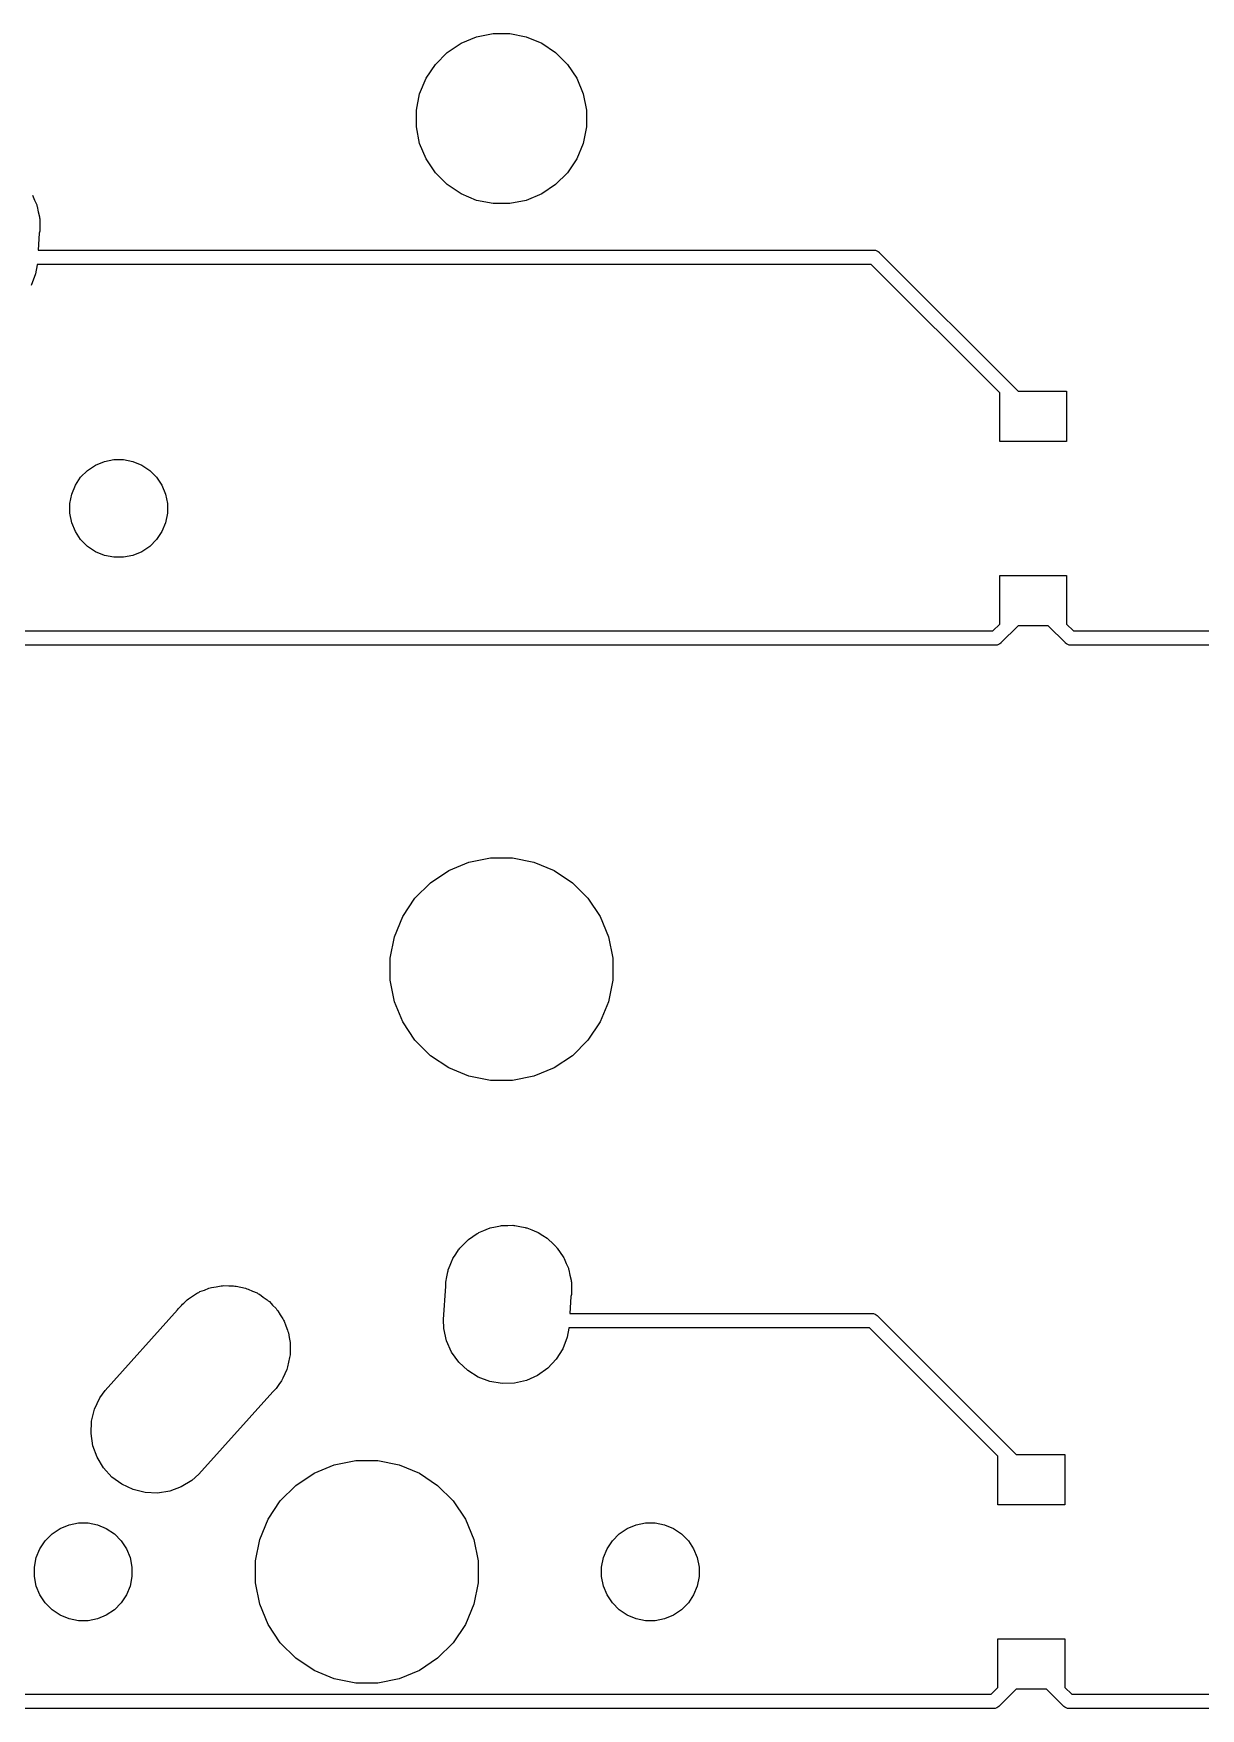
# Model space of a CAD drawing. Extents: x -26.1 to -7.5, y -7.6 to -2.3.
# Drawn here: x -20.545 to -19.722, y -6.566 to -5.385 of the extents above; entities that cross this region are included whole.
import ezdxf

# ---------------------------------------------------------------- set-up
doc = ezdxf.new("R2010")
doc.units = 0
doc.header["$MEASUREMENT"] = 0
doc.layers.add('BLACK', color=7, linetype='CONTINUOUS')

msp = doc.modelspace()

# ---------------------------------------------------------------- linework, layer by layer
at = {"layer": 'BLACK', "linetype": 'CONTINUOUS'}
for p, q in [((-20.2325, -5.38731), (-20.2209, -5.385)), ((-20.2209, -5.385), (-20.2091, -5.385)), ((-20.2091, -5.385), (-20.1975, -5.38731)), ((-20.2616, -5.40675), (-20.2532, -5.39839)), ((-20.2532, -5.39839), (-20.2434, -5.39183)), ((-20.2434, -5.39183), (-20.2325, -5.38731)), ((-20.1975, -5.38731), (-20.1866, -5.39183)), ((-20.1866, -5.39183), (-20.1768, -5.39839)), ((-20.1768, -5.39839), (-20.1684, -5.40675)), ((-20.2682, -5.41658), (-20.2616, -5.40675)), ((-20.1684, -5.40675), (-20.1618, -5.41658)), ((-20.2727, -5.4275), (-20.2682, -5.41658)), ((-20.1618, -5.41658), (-20.1573, -5.4275)), ((-20.275, -5.43909), (-20.2727, -5.4275)), ((-20.1573, -5.4275), (-20.155, -5.43909)), ((-20.275, -5.45091), (-20.275, -5.43909)), ((-20.155, -5.43909), (-20.155, -5.45091)), ((-20.2727, -5.4625), (-20.275, -5.45091)), ((-20.155, -5.45091), (-20.1573, -5.4625)), ((-20.2682, -5.47342), (-20.2727, -5.4625)), ((-20.1573, -5.4625), (-20.1618, -5.47342)), ((-20.2616, -5.48325), (-20.2682, -5.47342)), ((-20.1618, -5.47342), (-20.1684, -5.48325)), ((-20.2532, -5.49161), (-20.2616, -5.48325)), ((-20.2434, -5.49817), (-20.2532, -5.49161)), ((-20.1768, -5.49161), (-20.1866, -5.49817)), ((-20.1684, -5.48325), (-20.1768, -5.49161)), ((-20.5457, -5.49902), (-20.5443, -5.50245)), ((-20.5443, -5.50245), (-20.5428, -5.50584)), ((-20.2325, -5.50269), (-20.2434, -5.49817)), ((-20.2209, -5.505), (-20.2325, -5.50269)), ((-20.2091, -5.505), (-20.2209, -5.505)), ((-20.1975, -5.50269), (-20.2091, -5.505)), ((-20.1866, -5.49817), (-20.1975, -5.50269)), ((-20.5428, -5.50584), (-20.5427, -5.50648)), ((-20.5427, -5.50648), (-20.5424, -5.50708)), ((-20.5424, -5.50708), (-20.5417, -5.51072)), ((-20.5417, -5.51072), (-20.5409, -5.51434)), ((-20.5409, -5.51434), (-20.5408, -5.515)), ((-20.5408, -5.515), (-20.5407, -5.51564)), ((-20.5407, -5.51564), (-20.5407, -5.51935)), ((-20.541, -5.52587), (-20.5418, -5.53783)), ((-20.5407, -5.52436), (-20.541, -5.52587)), ((-20.5407, -5.51935), (-20.5407, -5.52088)), ((-20.5407, -5.52088), (-20.5407, -5.52153)), ((-20.5407, -5.52153), (-20.5407, -5.52436)), ((-20.5418, -5.53783), (-19.9525, -5.53783)), ((-19.9525, -5.53783), (-19.9522, -5.53781)), ((-19.9522, -5.53781), (-19.952, -5.53783)), ((-19.952, -5.53783), (-19.9512, -5.53791)), ((-19.9512, -5.53791), (-19.9503, -5.53819)), ((-19.9503, -5.53819), (-19.9494, -5.53866)), ((-19.9494, -5.53866), (-19.9487, -5.53928)), ((-19.9487, -5.53928), (-19.9485, -5.53947)), ((-19.9485, -5.53947), (-19.8506, -5.63732)), ((-20.5425, -5.54805), (-20.5436, -5.5545)), ((-19.9543, -5.54783), (-20.5425, -5.54783)), ((-20.5425, -5.54783), (-20.5425, -5.54805)), ((-19.8636, -5.63849), (-19.9543, -5.54783)), ((-20.5436, -5.5545), (-20.5467, -5.56265)), ((-19.8636, -5.67276), (-19.8636, -5.63849)), ((-19.8506, -5.63732), (-19.8164, -5.63732)), ((-19.8164, -5.63732), (-19.8164, -5.67276)), ((-19.8164, -5.67276), (-19.8636, -5.67276)), ((-20.5118, -5.69804), (-20.507, -5.69324)), ((-20.507, -5.69324), (-20.5013, -5.68947)), ((-20.5013, -5.68947), (-20.495, -5.68688)), ((-20.495, -5.68688), (-20.4884, -5.68555)), ((-20.4884, -5.68555), (-20.4816, -5.68555)), ((-20.4816, -5.68555), (-20.475, -5.68688)), ((-20.475, -5.68688), (-20.4687, -5.68947)), ((-20.4687, -5.68947), (-20.463, -5.69324)), ((-20.463, -5.69324), (-20.4582, -5.69804)), ((-20.5181, -5.70995), (-20.5155, -5.70368)), ((-20.5155, -5.70368), (-20.5118, -5.69804)), ((-20.4582, -5.69804), (-20.4545, -5.70368)), ((-20.4545, -5.70368), (-20.4519, -5.70995)), ((-20.5194, -5.71661), (-20.5181, -5.70995)), ((-20.5194, -5.72339), (-20.5194, -5.71661)), ((-20.4519, -5.70995), (-20.4506, -5.71661)), ((-20.4506, -5.71661), (-20.4506, -5.72339)), ((-20.5181, -5.73005), (-20.5194, -5.72339)), ((-20.4506, -5.72339), (-20.4519, -5.73005)), ((-20.5155, -5.73632), (-20.5181, -5.73005)), ((-20.5118, -5.74196), (-20.5155, -5.73632)), ((-20.4545, -5.73632), (-20.4582, -5.74196)), ((-20.4519, -5.73005), (-20.4545, -5.73632)), ((-20.507, -5.74676), (-20.5118, -5.74196)), ((-20.5013, -5.75053), (-20.507, -5.74676)), ((-20.495, -5.75312), (-20.5013, -5.75053)), ((-20.4884, -5.75445), (-20.495, -5.75312)), ((-20.475, -5.75312), (-20.4816, -5.75445)), ((-20.4687, -5.75053), (-20.475, -5.75312)), ((-20.463, -5.74676), (-20.4687, -5.75053)), ((-20.4582, -5.74196), (-20.463, -5.74676)), ((-20.4816, -5.75445), (-20.4884, -5.75445)), ((-19.8636, -5.80151), (-19.8636, -5.76724)), ((-19.8636, -5.76724), (-19.8164, -5.76724)), ((-19.8164, -5.76724), (-19.8164, -5.80151)), ((-21.1169, -5.80637), (-19.8685, -5.80637)), ((-19.8685, -5.80637), (-19.8636, -5.80151)), ((-19.8506, -5.80268), (-19.8627, -5.81474)), ((-19.8294, -5.80268), (-19.8506, -5.80268)), ((-19.8173, -5.81474), (-19.8294, -5.80268)), ((-19.8164, -5.80151), (-19.8115, -5.80637)), ((-19.8115, -5.80637), (-19.1185, -5.80637)), ((-19.8667, -5.81637), (-21.1188, -5.81637)), ((-19.8664, -5.8164), (-19.8667, -5.81637)), ((-19.8662, -5.81637), (-19.8664, -5.8164)), ((-19.8654, -5.8163), (-19.8662, -5.81637)), ((-19.8645, -5.81602), (-19.8654, -5.8163)), ((-19.8636, -5.81555), (-19.8645, -5.81602)), ((-19.8629, -5.81493), (-19.8636, -5.81555)), ((-19.8627, -5.81474), (-19.8629, -5.81493)), ((-19.8171, -5.81493), (-19.8173, -5.81474)), ((-19.8164, -5.81555), (-19.8171, -5.81493)), ((-19.8155, -5.81602), (-19.8164, -5.81555)), ((-19.8146, -5.8163), (-19.8155, -5.81602)), ((-19.8138, -5.81637), (-19.8146, -5.8163)), ((-19.8136, -5.8164), (-19.8138, -5.81637)), ((-19.8138, -5.81637), (-19.8138, -5.81637)), ((-19.8133, -5.81637), (-19.8136, -5.8164)), ((-19.1167, -5.81637), (-19.8133, -5.81637)), ((-20.265, -5.98403), (-20.2522, -5.97543)), ((-20.2522, -5.97543), (-20.2379, -5.96952)), ((-20.2379, -5.96952), (-20.2227, -5.9665)), ((-20.2227, -5.9665), (-20.2073, -5.9665)), ((-20.2073, -5.9665), (-20.1921, -5.96952)), ((-20.1921, -5.96952), (-20.1778, -5.97543)), ((-20.1778, -5.97543), (-20.165, -5.98403)), ((-20.276, -5.99496), (-20.265, -5.98403)), ((-20.165, -5.98403), (-20.154, -5.99496)), ((-20.2846, -6.00782), (-20.276, -5.99496)), ((-20.154, -5.99496), (-20.1454, -6.00782)), ((-20.2905, -6.0221), (-20.2846, -6.00782)), ((-20.1454, -6.00782), (-20.1395, -6.0221)), ((-20.2935, -6.03727), (-20.2905, -6.0221)), ((-20.1395, -6.0221), (-20.1365, -6.03727)), ((-20.2935, -6.05273), (-20.2935, -6.03727)), ((-20.1365, -6.03727), (-20.1365, -6.05273)), ((-20.2905, -6.0679), (-20.2935, -6.05273)), ((-20.1365, -6.05273), (-20.1395, -6.0679)), ((-20.2846, -6.08218), (-20.2905, -6.0679)), ((-20.1395, -6.0679), (-20.1454, -6.08218)), ((-20.276, -6.09504), (-20.2846, -6.08218)), ((-20.1454, -6.08218), (-20.154, -6.09504)), ((-20.265, -6.10597), (-20.276, -6.09504)), ((-20.154, -6.09504), (-20.165, -6.10597)), ((-20.2522, -6.11457), (-20.265, -6.10597)), ((-20.165, -6.10597), (-20.1778, -6.11457)), ((-20.2379, -6.12048), (-20.2522, -6.11457)), ((-20.1778, -6.11457), (-20.1921, -6.12048)), ((-20.2227, -6.1235), (-20.2379, -6.12048)), ((-20.2073, -6.1235), (-20.2227, -6.1235)), ((-20.1921, -6.12048), (-20.2073, -6.1235)), ((-20.2193, -6.22669), (-20.2157, -6.22586)), ((-20.2157, -6.22586), (-20.215, -6.22584)), ((-20.215, -6.22584), (-20.2144, -6.22571)), ((-20.2144, -6.22571), (-20.2106, -6.22571)), ((-20.2106, -6.22571), (-20.2069, -6.2256)), ((-20.2069, -6.2256), (-20.2063, -6.22571)), ((-20.2063, -6.22571), (-20.2056, -6.22571)), ((-20.2056, -6.22571), (-20.202, -6.22643)), ((-20.2418, -6.23914), (-20.2392, -6.23644)), ((-20.2392, -6.23644), (-20.2387, -6.23606)), ((-20.2387, -6.23606), (-20.2382, -6.2356)), ((-20.2382, -6.2356), (-20.2351, -6.23353)), ((-20.2351, -6.23353), (-20.2321, -6.23138)), ((-20.2321, -6.23138), (-20.2315, -6.23111)), ((-20.2315, -6.23111), (-20.231, -6.23075)), ((-20.231, -6.23075), (-20.2275, -6.22933)), ((-20.2275, -6.22933), (-20.2242, -6.22781)), ((-20.2242, -6.22781), (-20.2235, -6.22766)), ((-20.2235, -6.22766), (-20.2229, -6.22741)), ((-20.2229, -6.22741), (-20.2193, -6.22669)), ((-20.202, -6.22643), (-20.1983, -6.22705)), ((-20.1983, -6.22705), (-20.1977, -6.22728)), ((-20.1977, -6.22728), (-20.1971, -6.22741)), ((-20.1971, -6.22741), (-20.1936, -6.22883)), ((-20.1936, -6.22883), (-20.1902, -6.23015)), ((-20.1902, -6.23015), (-20.1896, -6.2305)), ((-20.1896, -6.2305), (-20.189, -6.23075)), ((-20.189, -6.23075), (-20.1859, -6.23281)), ((-20.1859, -6.23281), (-20.1828, -6.23478)), ((-20.1828, -6.23478), (-20.1823, -6.23523)), ((-20.1823, -6.23523), (-20.1818, -6.2356)), ((-20.1818, -6.2356), (-20.1791, -6.23822)), ((-20.2495, -6.24963), (-20.2493, -6.24902)), ((-20.2493, -6.24902), (-20.2472, -6.24593)), ((-20.2472, -6.24593), (-20.2452, -6.24279)), ((-20.2452, -6.24279), (-20.2448, -6.24231)), ((-20.2448, -6.24231), (-20.2444, -6.24177)), ((-20.2444, -6.24177), (-20.2418, -6.23914)), ((-20.1791, -6.23822), (-20.1764, -6.24077)), ((-20.1764, -6.24077), (-20.1761, -6.2413)), ((-20.1761, -6.2413), (-20.1756, -6.24177)), ((-20.1756, -6.24177), (-20.1735, -6.24485)), ((-20.1735, -6.24485), (-20.1714, -6.24788)), ((-20.1714, -6.24788), (-20.1711, -6.24848)), ((-20.1711, -6.24848), (-20.1707, -6.24902)), ((-20.1707, -6.24902), (-20.1693, -6.25245)), ((-20.2536, -6.26199), (-20.2529, -6.25833)), ((-20.2529, -6.25833), (-20.2527, -6.25772)), ((-20.2527, -6.25772), (-20.2526, -6.25708)), ((-20.2526, -6.25708), (-20.2512, -6.25365)), ((-20.2512, -6.25365), (-20.2498, -6.25018)), ((-20.2498, -6.25018), (-20.2495, -6.24963)), ((-20.1693, -6.25245), (-20.1678, -6.25584)), ((-20.1678, -6.25584), (-20.1677, -6.25648)), ((-20.1677, -6.25648), (-20.1674, -6.25708)), ((-20.1674, -6.25708), (-20.1667, -6.26072)), ((-20.1667, -6.26072), (-20.1659, -6.26434)), ((-20.4294, -6.27327), (-20.4285, -6.27289)), ((-20.4285, -6.27289), (-20.4277, -6.27238)), ((-20.4277, -6.27238), (-20.4245, -6.27123)), ((-20.4245, -6.27123), (-20.4213, -6.26993)), ((-20.4213, -6.26993), (-20.4204, -6.26974)), ((-20.4204, -6.26974), (-20.4195, -6.2694)), ((-20.4195, -6.2694), (-20.4161, -6.26889)), ((-20.4161, -6.26889), (-20.4128, -6.26823)), ((-20.4128, -6.26823), (-20.4118, -6.26823)), ((-20.4118, -6.26823), (-20.4108, -6.26808)), ((-20.4108, -6.26808), (-20.4074, -6.26823)), ((-20.4074, -6.26823), (-20.4041, -6.26823)), ((-20.4041, -6.26823), (-20.4031, -6.26842)), ((-20.4031, -6.26842), (-20.4021, -6.26846)), ((-20.4021, -6.26846), (-20.3988, -6.26927)), ((-20.3988, -6.26927), (-20.3955, -6.26993)), ((-20.3955, -6.26993), (-20.3946, -6.27031)), ((-20.3946, -6.27031), (-20.3936, -6.27054)), ((-20.3936, -6.27054), (-20.3906, -6.27197)), ((-20.3906, -6.27197), (-20.3874, -6.27327)), ((-20.2559, -6.29196), (-20.2543, -6.26847)), ((-20.2543, -6.26564), (-20.2536, -6.26199)), ((-20.2543, -6.26847), (-20.2543, -6.26564)), ((-20.1659, -6.26434), (-20.1658, -6.265)), ((-20.1658, -6.265), (-20.1657, -6.26564)), ((-20.1657, -6.26564), (-20.1657, -6.26935)), ((-20.1657, -6.26935), (-20.1657, -6.27088)), ((-20.1657, -6.27088), (-20.1657, -6.27153)), ((-20.1657, -6.27153), (-20.1657, -6.27436)), ((-20.4435, -6.28529), (-20.4428, -6.28429)), ((-20.4428, -6.28429), (-20.4406, -6.28205)), ((-20.4406, -6.28205), (-20.4399, -6.28132)), ((-20.4399, -6.28132), (-20.4391, -6.28051)), ((-20.4391, -6.28051), (-20.4367, -6.27812)), ((-20.4367, -6.27812), (-20.4358, -6.27757)), ((-20.4358, -6.27757), (-20.4351, -6.27691)), ((-20.4351, -6.27691), (-20.4322, -6.27515)), ((-20.4322, -6.27515), (-20.4294, -6.27327)), ((-20.3874, -6.27327), (-20.3866, -6.27382)), ((-20.3866, -6.27382), (-20.3857, -6.27423)), ((-20.3857, -6.27423), (-20.383, -6.27624)), ((-20.383, -6.27624), (-20.3802, -6.27812)), ((-20.3802, -6.27812), (-20.3795, -6.27881)), ((-20.3795, -6.27881), (-20.3787, -6.27939)), ((-20.3787, -6.27939), (-20.3764, -6.28189)), ((-20.3764, -6.28189), (-20.374, -6.28429)), ((-20.374, -6.28429), (-20.3735, -6.2851)), ((-20.166, -6.27587), (-20.1668, -6.28783)), ((-20.1657, -6.27436), (-20.166, -6.27587)), ((-20.4944, -6.34204), (-20.4435, -6.28529)), ((-20.3735, -6.2851), (-20.3728, -6.28583)), ((-20.3728, -6.28583), (-20.3711, -6.28873)), ((-20.3711, -6.28873), (-20.3692, -6.29154)), ((-20.3692, -6.29154), (-20.3688, -6.29245)), ((-20.3688, -6.29245), (-20.3683, -6.29329)), ((-20.3683, -6.29329), (-20.3671, -6.29647)), ((-20.3671, -6.29647), (-20.3658, -6.2996)), ((-20.2557, -6.29849), (-20.2559, -6.29196)), ((-20.1668, -6.28783), (-19.9537, -6.28783)), ((-19.9537, -6.28783), (-19.9535, -6.28781)), ((-19.9535, -6.28781), (-19.9532, -6.28783)), ((-19.9532, -6.28783), (-19.9525, -6.28791)), ((-19.9525, -6.28791), (-19.9515, -6.28819)), ((-19.9515, -6.28819), (-19.9507, -6.28866)), ((-19.9507, -6.28866), (-19.9499, -6.28928)), ((-19.9499, -6.28928), (-19.9497, -6.28947)), ((-19.9497, -6.28947), (-19.8519, -6.38732)), ((-20.3658, -6.2996), (-20.3656, -6.30056)), ((-20.3656, -6.30056), (-20.3653, -6.30149)), ((-20.3653, -6.30149), (-20.3648, -6.30484)), ((-20.3648, -6.30484), (-20.3641, -6.30816)), ((-20.3641, -6.30816), (-20.3641, -6.30914)), ((-20.2538, -6.307), (-20.2557, -6.29849)), ((-20.2502, -6.31496), (-20.2538, -6.307)), ((-20.1686, -6.3045), (-20.1717, -6.31265)), ((-20.1675, -6.29805), (-20.1686, -6.3045)), ((-19.9555, -6.29783), (-20.1675, -6.29783)), ((-20.1675, -6.29783), (-20.1675, -6.29805)), ((-19.8649, -6.38849), (-19.9555, -6.29783)), ((-20.3644, -6.31883), (-20.3652, -6.32212)), ((-20.3643, -6.31785), (-20.3644, -6.31883)), ((-20.3641, -6.31688), (-20.3643, -6.31785)), ((-20.3641, -6.30914), (-20.364, -6.31011)), ((-20.364, -6.31011), (-20.3641, -6.3135)), ((-20.3641, -6.3135), (-20.3641, -6.31688)), ((-20.2451, -6.32207), (-20.2502, -6.31496)), ((-20.1764, -6.32005), (-20.1823, -6.3264)), ((-20.1717, -6.31265), (-20.1764, -6.32005)), ((-20.3679, -6.33037), (-20.3692, -6.3335)), ((-20.3664, -6.3273), (-20.3679, -6.33037)), ((-20.3662, -6.32635), (-20.3664, -6.3273)), ((-20.3658, -6.32544), (-20.3662, -6.32635)), ((-20.3652, -6.32212), (-20.3658, -6.32544)), ((-20.2388, -6.32805), (-20.2451, -6.32207)), ((-20.2314, -6.33268), (-20.2388, -6.32805)), ((-20.1895, -6.33145), (-20.1974, -6.33503)), ((-20.1823, -6.3264), (-20.1895, -6.33145)), ((-20.4983, -6.34731), (-20.4944, -6.34204)), ((-20.3763, -6.34299), (-20.4285, -6.4012)), ((-20.374, -6.34075), (-20.3763, -6.34299)), ((-20.3721, -6.33794), (-20.374, -6.34075)), ((-20.3701, -6.33521), (-20.3721, -6.33794)), ((-20.3697, -6.33432), (-20.3701, -6.33521)), ((-20.3692, -6.3335), (-20.3697, -6.33432)), ((-20.2232, -6.33578), (-20.2314, -6.33268)), ((-20.2146, -6.33723), (-20.2232, -6.33578)), ((-20.2059, -6.33698), (-20.2146, -6.33723)), ((-20.1974, -6.33503), (-20.2059, -6.33698)), ((-20.5041, -6.36369), (-20.502, -6.35522)), ((-20.502, -6.35522), (-20.4983, -6.34731)), ((-20.5044, -6.37241), (-20.5041, -6.36369)), ((-20.5031, -6.38103), (-20.5044, -6.37241)), ((-20.5001, -6.38923), (-20.5031, -6.38103)), ((-20.4956, -6.39669), (-20.5001, -6.38923)), ((-19.8649, -6.42276), (-19.8649, -6.38849)), ((-19.8519, -6.38732), (-19.8176, -6.38732)), ((-19.8176, -6.38732), (-19.8176, -6.42276)), ((-20.4897, -6.40313), (-20.4956, -6.39669)), ((-20.4827, -6.40829), (-20.4897, -6.40313)), ((-20.4285, -6.4012), (-20.4333, -6.40561)), ((-20.36, -6.40903), (-20.3472, -6.40043)), ((-20.3472, -6.40043), (-20.3329, -6.39452)), ((-20.3329, -6.39452), (-20.3177, -6.3915)), ((-20.3177, -6.3915), (-20.3023, -6.3915)), ((-20.3023, -6.3915), (-20.2871, -6.39452)), ((-20.2871, -6.39452), (-20.2728, -6.40043)), ((-20.2728, -6.40043), (-20.26, -6.40903)), ((-20.4748, -6.41198), (-20.4827, -6.40829)), ((-20.4663, -6.41406), (-20.4748, -6.41198)), ((-20.4576, -6.41444), (-20.4663, -6.41406)), ((-20.449, -6.41312), (-20.4576, -6.41444)), ((-20.4408, -6.41014), (-20.449, -6.41312)), ((-20.4333, -6.40561), (-20.4408, -6.41014)), ((-20.371, -6.41996), (-20.36, -6.40903)), ((-20.26, -6.40903), (-20.249, -6.41996)), ((-20.3796, -6.43282), (-20.371, -6.41996)), ((-20.249, -6.41996), (-20.2404, -6.43282)), ((-19.8176, -6.42276), (-19.8649, -6.42276)), ((-20.5263, -6.43947), (-20.52, -6.43688)), ((-20.52, -6.43688), (-20.5134, -6.43555)), ((-20.5134, -6.43555), (-20.5066, -6.43555)), ((-20.5066, -6.43555), (-20.5, -6.43688)), ((-20.5, -6.43688), (-20.4937, -6.43947)), ((-20.3855, -6.4471), (-20.3796, -6.43282)), ((-20.2404, -6.43282), (-20.2345, -6.4471)), ((-20.1263, -6.43947), (-20.12, -6.43688)), ((-20.12, -6.43688), (-20.1134, -6.43555)), ((-20.1134, -6.43555), (-20.1066, -6.43555)), ((-20.1066, -6.43555), (-20.1, -6.43688)), ((-20.1, -6.43688), (-20.0937, -6.43947)), ((-20.5405, -6.45368), (-20.5368, -6.44804)), ((-20.5368, -6.44804), (-20.532, -6.44324)), ((-20.532, -6.44324), (-20.5263, -6.43947)), ((-20.4937, -6.43947), (-20.488, -6.44324)), ((-20.488, -6.44324), (-20.4832, -6.44804)), ((-20.4832, -6.44804), (-20.4795, -6.45368)), ((-20.3885, -6.46227), (-20.3855, -6.4471)), ((-20.2345, -6.4471), (-20.2315, -6.46227)), ((-20.1405, -6.45368), (-20.1368, -6.44804)), ((-20.1368, -6.44804), (-20.132, -6.44324)), ((-20.132, -6.44324), (-20.1263, -6.43947)), ((-20.0937, -6.43947), (-20.088, -6.44324)), ((-20.088, -6.44324), (-20.0832, -6.44804)), ((-20.0832, -6.44804), (-20.0795, -6.45368)), ((-20.5444, -6.46661), (-20.5431, -6.45995)), ((-20.5431, -6.45995), (-20.5405, -6.45368)), ((-20.4795, -6.45368), (-20.4769, -6.45995)), ((-20.4769, -6.45995), (-20.4756, -6.46661)), ((-20.1444, -6.46661), (-20.1431, -6.45995)), ((-20.1431, -6.45995), (-20.1405, -6.45368)), ((-20.0795, -6.45368), (-20.0769, -6.45995)), ((-20.0769, -6.45995), (-20.0756, -6.46661)), ((-20.5444, -6.47339), (-20.5444, -6.46661)), ((-20.5431, -6.48005), (-20.5444, -6.47339)), ((-20.4756, -6.47339), (-20.4769, -6.48005)), ((-20.4756, -6.46661), (-20.4756, -6.47339)), ((-20.3885, -6.47773), (-20.3885, -6.46227)), ((-20.2315, -6.46227), (-20.2315, -6.47773)), ((-20.1444, -6.47339), (-20.1444, -6.46661)), ((-20.1431, -6.48005), (-20.1444, -6.47339)), ((-20.0756, -6.47339), (-20.0769, -6.48005)), ((-20.0756, -6.46661), (-20.0756, -6.47339)), ((-20.5405, -6.48632), (-20.5431, -6.48005)), ((-20.4769, -6.48005), (-20.4795, -6.48632)), ((-20.3855, -6.4929), (-20.3885, -6.47773)), ((-20.2315, -6.47773), (-20.2345, -6.4929)), ((-20.1405, -6.48632), (-20.1431, -6.48005)), ((-20.0769, -6.48005), (-20.0795, -6.48632)), ((-20.5368, -6.49196), (-20.5405, -6.48632)), ((-20.532, -6.49676), (-20.5368, -6.49196)), ((-20.5263, -6.50053), (-20.532, -6.49676)), ((-20.488, -6.49676), (-20.4937, -6.50053)), ((-20.4832, -6.49196), (-20.488, -6.49676)), ((-20.4795, -6.48632), (-20.4832, -6.49196)), ((-20.3796, -6.50718), (-20.3855, -6.4929)), ((-20.2345, -6.4929), (-20.2404, -6.50718)), ((-20.1368, -6.49196), (-20.1405, -6.48632)), ((-20.132, -6.49676), (-20.1368, -6.49196)), ((-20.1263, -6.50053), (-20.132, -6.49676)), ((-20.088, -6.49676), (-20.0937, -6.50053)), ((-20.0832, -6.49196), (-20.088, -6.49676)), ((-20.0795, -6.48632), (-20.0832, -6.49196)), ((-20.52, -6.50312), (-20.5263, -6.50053)), ((-20.5134, -6.50445), (-20.52, -6.50312)), ((-20.5066, -6.50445), (-20.5134, -6.50445)), ((-20.5, -6.50312), (-20.5066, -6.50445)), ((-20.4937, -6.50053), (-20.5, -6.50312)), ((-20.371, -6.52004), (-20.3796, -6.50718)), ((-20.2404, -6.50718), (-20.249, -6.52004)), ((-20.12, -6.50312), (-20.1263, -6.50053)), ((-20.1134, -6.50445), (-20.12, -6.50312)), ((-20.1066, -6.50445), (-20.1134, -6.50445)), ((-20.1, -6.50312), (-20.1066, -6.50445)), ((-20.0937, -6.50053), (-20.1, -6.50312)), ((-20.36, -6.53097), (-20.371, -6.52004)), ((-20.249, -6.52004), (-20.26, -6.53097)), ((-19.8649, -6.55151), (-19.8649, -6.51724)), ((-19.8649, -6.51724), (-19.8176, -6.51724)), ((-19.8176, -6.51724), (-19.8176, -6.55151)), ((-20.3472, -6.53957), (-20.36, -6.53097)), ((-20.26, -6.53097), (-20.2728, -6.53957)), ((-20.3329, -6.54548), (-20.3472, -6.53957)), ((-20.2728, -6.53957), (-20.2871, -6.54548)), ((-20.7466, -6.55637), (-19.8697, -6.55637)), ((-20.3177, -6.5485), (-20.3329, -6.54548)), ((-20.3023, -6.5485), (-20.3177, -6.5485)), ((-20.2871, -6.54548), (-20.3023, -6.5485)), ((-19.8697, -6.55637), (-19.8649, -6.55151)), ((-19.8519, -6.55268), (-19.864, -6.56474)), ((-19.8306, -6.55268), (-19.8519, -6.55268)), ((-19.8185, -6.56474), (-19.8306, -6.55268)), ((-19.8176, -6.55151), (-19.8128, -6.55637)), ((-19.8128, -6.55637), (-18.9347, -6.55637)), ((-19.8679, -6.56637), (-20.7484, -6.56637)), ((-19.8677, -6.5664), (-19.8679, -6.56637)), ((-19.8674, -6.56637), (-19.8677, -6.5664)), ((-19.8667, -6.5663), (-19.8674, -6.56637)), ((-19.8657, -6.56602), (-19.8667, -6.5663)), ((-19.8649, -6.56555), (-19.8657, -6.56602)), ((-19.8641, -6.56493), (-19.8649, -6.56555)), ((-19.864, -6.56474), (-19.8641, -6.56493)), ((-19.8184, -6.56493), (-19.8185, -6.56474)), ((-19.8176, -6.56555), (-19.8184, -6.56493)), ((-19.8168, -6.56602), (-19.8176, -6.56555)), ((-19.8158, -6.5663), (-19.8168, -6.56602)), ((-19.8151, -6.56637), (-19.8158, -6.5663)), ((-19.8148, -6.5664), (-19.8151, -6.56637)), ((-19.8151, -6.56637), (-19.8151, -6.56637)), ((-19.8146, -6.56637), (-19.8148, -6.5664)), ((-18.9329, -6.56637), (-19.8146, -6.56637))]:
    msp.add_line(p, q, dxfattribs=at)

doc.saveas('drawing.dxf')
